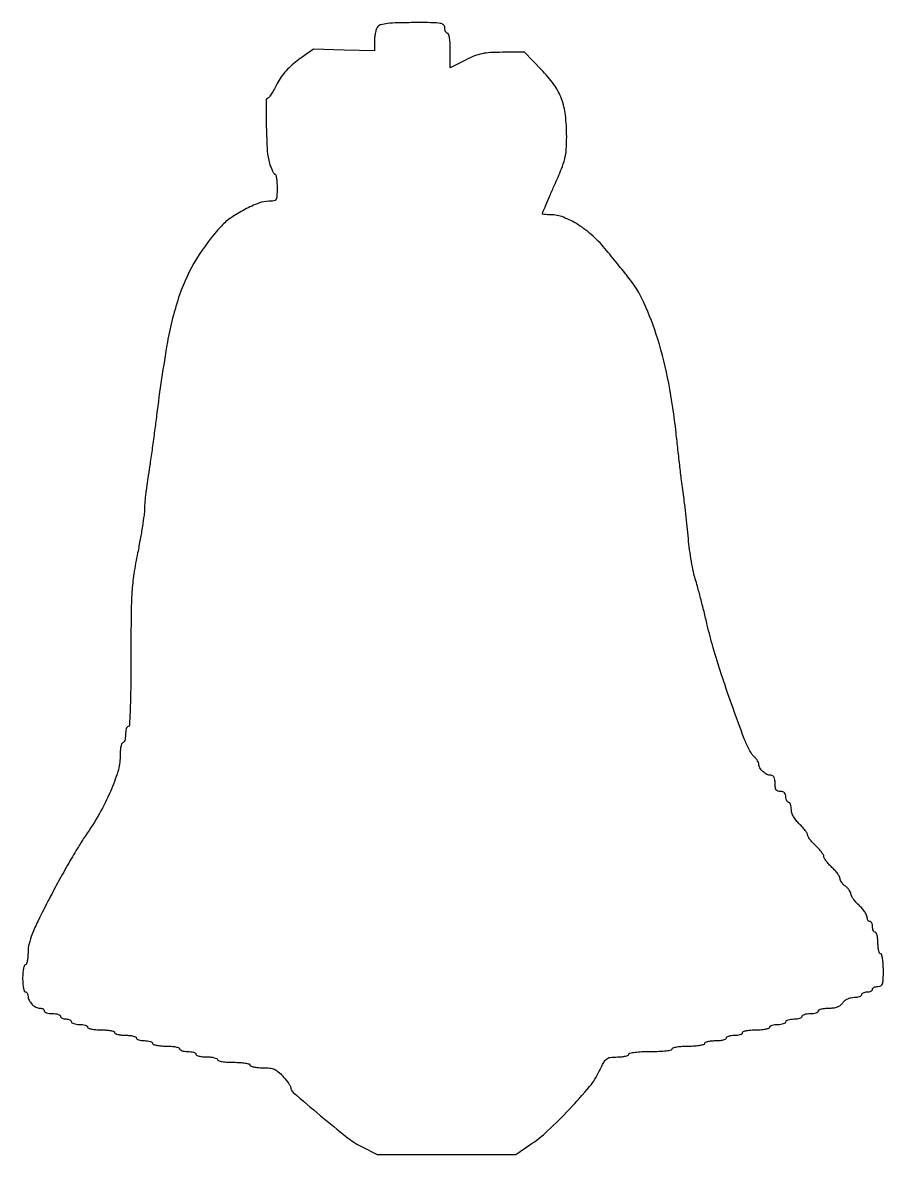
# Model space of a CAD drawing. Extents: x 0 to 318, y 0 to 418.
import ezdxf

# ---------------------------------------------------------------- set-up
doc = ezdxf.new("R2010")
doc.units = 0

msp = doc.modelspace()

# ---------------------------------------------------------------- linework, layer by layer
msp.add_lwpolyline([(131.25, 416.504169, 0.091309), (130.768654, 415.700771, 0.03064), (130.367572, 414.387505, 0.029303), (130.092923, 412.848145, 0.029587), (130.001309, 411.292206), (130.002617, 407.5), (118.751309, 407.820027), (107.5, 408.140054), (102.092932, 404.320027, 0.024468), (99.538211, 402.3209, 0.03028), (97.377001, 400.210684, 0.031792), (95.574266, 397.950276, 0.032787), (94.092932, 395.50195, -0.00844), (93.045043, 393.562857, -0.011893), (92.041361, 391.873588, -0.00819), (91.154413, 390.508744, -0.140348), (90.75, 390.168617, 0.296582), (89.920778, 388.88558, 0.004384), (90.030258, 379.47639, 0.010348), (90.395822, 370.586155, 0.060255), (91.243479, 365.984251, 0.016205), (91.774824, 364.457564, 0.024479), (92.343913, 363.170374, 0.021569), (92.88415, 362.200829, 0.260489), (93.243479, 362, -0.348556), (93.541098, 361.763833, -0.019773), (93.777772, 360.53125, -0.02333), (93.945486, 358.916848, -0.014217), (94, 357, -0.0097), (93.937768, 353.792391, -0.12713), (93.598574, 352.662743, -0.222415), (92.814053, 352.139178, -0.037714), (90.971483, 352, 0.092387), (87.281869, 351.312386, 0.028154), (82.08339, 348.960928, 0.028955), (76.984612, 345.91162, 0.057511), (73.42441, 342.840535, 0.048365), (64.223292, 330.673357, 0.055234), (58.003709, 317.477935, 0.039481), (53.502931, 299.938065, 0.012266), (49.494121, 273, -0.002029), (48.750807, 267.190607, -0.00159), (47.898947, 260.895182, -0.001608), (47.069015, 255.043712, -0.003947), (46.411217, 250.749555, 0.005984), (45.870991, 247.124297, 0.005889), (45.414545, 243.467645, 0.005804), (45.089534, 240.254252, 0.022302), (45, 238.247934, -0.033033), (44.856816, 236.082991, -0.005608), (44.265625, 231.985707, -0.006103), (43.457114, 227.181279, -0.0054), (42.5, 222.197326, 0.012449), (41.108188, 214.354453, 0.02137), (40.392582, 207.754471, 0.013797), (40.077935, 199.40709, 0.002521), (40, 183.948947, -0.00271), (39.939612, 172.80888, -0.006919), (39.740366, 164.737237, -0.002513), (39.466159, 158.44405, -0.400058), (39, 158, 0.254951), (38.615738, 157.790443, 0.06271), (38.29375, 157.11875, 0.048861), (38.072766, 156.149251, 0.031626), (38, 155, -0.031626), (37.927234, 153.850749, -0.048861), (37.70625, 152.88125, -0.06271), (37.384262, 152.209557, -0.254951), (37, 152, 0.323266), (36.610085, 151.718489, 0.031067), (36.29375, 150.519853, 0.030306), (36.0722, 148.892638, 0.018684), (36, 146.961201, -0.074252), (35.166744, 141.381141, -0.028675), (32.448845, 134.022321, -0.026223), (28.364309, 125.85158, -0.021895), (23.212178, 117.629845, 0.014886), (20.591513, 113.575223, 0.005214), (17.061709, 107.600258, 0.005171), (13.313099, 100.942959, 0.006025), (9.893302, 94.538276, 0.004536), (5.692944, 86.255295, 0.020574), (3.490478, 81.311451, 0.035598), (2.368139, 77.768689, 0.058976), (2, 74.658431, -0.020225), (1.927745, 72.872899, -0.032653), (1.70625, 71.368414, -0.03509), (1.388935, 70.271555, -0.314559), (1, 70, 0.322437), (0.610183, 69.719449, 0.031449), (0.29375, 68.53125, 0.03053), (0.072205, 66.916554, 0.01883), (0, 65, 0.01883), (0.072205, 63.083446, 0.03053), (0.29375, 61.46875, 0.031449), (0.610183, 60.280551, 0.322437), (1, 60, -0.154765), (1.381386, 59.879052, -0.09778), (1.70625, 59.538393, -0.080164), (1.925485, 59.02945, -0.061768), (2, 58.428571, 0.121914), (2.371416, 56.927936, 0.075176), (3.456396, 55.456396, 0.075176), (4.927936, 54.371416, 0.121914), (6.428571, 54, -0.061768), (7.02945, 53.925485, -0.080164), (7.538393, 53.70625, -0.09778), (7.879052, 53.381386, -0.154765), (8, 53, 0.254951), (8.209557, 52.615738, 0.06271), (8.88125, 52.29375, 0.048861), (9.850749, 52.072766, 0.031626), (11, 52, -0.031626), (12.149251, 51.927234, -0.048861), (13.11875, 51.70625, -0.06271), (13.790443, 51.384262, -0.254951), (14, 51, 0.191087), (14.151477, 50.618118, 0.088204), (14.5875, 50.29375, 0.068025), (15.234582, 50.073693, 0.048028), (16, 50, -0.048028), (16.765418, 49.926307, -0.068025), (17.4125, 49.70625, -0.088204), (17.848523, 49.381882, -0.191087), (18, 49, 0.254951), (18.209557, 48.615738, 0.06271), (18.88125, 48.29375, 0.048861), (19.850749, 48.072766, 0.031626), (21, 48, -0.031626), (22.149251, 47.927234, -0.048861), (23.11875, 47.70625, -0.06271), (23.790443, 47.384262, -0.254951), (24, 47, 0.322437), (24.280551, 46.610183, 0.031449), (25.46875, 46.29375, 0.03053), (27.083446, 46.072205, 0.01883), (29, 46, -0.01883), (30.916554, 45.927795, -0.03053), (32.53125, 45.70625, -0.031449), (33.719449, 45.389817, -0.322437), (34, 45, 0.295869), (34.251055, 44.612873, 0.04382), (35.175, 44.29375, 0.037669), (36.467056, 44.07239, 0.023598), (38, 44, -0.023598), (39.532944, 43.92761, -0.037669), (40.825, 43.70625, -0.04382), (41.748945, 43.387127, -0.295869), (42, 43, 0.254951), (42.209557, 42.615738, 0.06271), (42.88125, 42.29375, 0.048861), (43.850749, 42.072766, 0.031626), (45, 42, -0.031626), (46.149251, 41.927234, -0.048861), (47.11875, 41.70625, -0.06271), (47.790443, 41.384262, -0.254951), (48, 41, 0.322437), (48.280551, 40.610183, 0.031449), (49.46875, 40.29375, 0.03053), (51.083446, 40.072205, 0.01883), (53, 40, -0.01883), (54.916554, 39.927795, -0.03053), (56.53125, 39.70625, -0.031449), (57.719449, 39.389817, -0.322437), (58, 39, 0.254951), (58.209557, 38.615738, 0.06271), (58.88125, 38.29375, 0.048861), (59.850749, 38.072766, 0.031626), (61, 38, -0.031626), (62.149251, 37.927234, -0.048861), (63.11875, 37.70625, -0.06271), (63.790443, 37.384262, -0.254951), (64, 37, 0.295869), (64.251055, 36.612873, 0.04382), (65.175, 36.29375, 0.037669), (66.467056, 36.07239, 0.023598), (68, 36, -0.023598), (69.532944, 35.92761, -0.037669), (70.825, 35.70625, -0.04382), (71.748945, 35.387127, -0.295869), (72, 35, 0.339565), (72.303225, 34.604992, 0.024068), (73.75, 34.291667, 0.025878), (75.683687, 34.071434, 0.015416), (78, 34, -0.015416), (80.316313, 33.928566, -0.025878), (82.25, 33.708333, -0.024068), (83.696775, 33.395008, -0.339565), (84, 33, 0.314617), (84.271621, 32.611059, 0.035063), (85.36911, 32.29375, 0.032637), (86.87436, 32.072255, 0.020215), (88.660801, 32, -0.025128), (91.269075, 31.868838, -0.075278), (92.993456, 31.427131, -0.079781), (94.453763, 30.511063, -0.030632), (96.160801, 28.819892, -0.011003), (97.248317, 27.546468, -0.015075), (98.165985, 26.350952, -0.011774), (98.867029, 25.328372, -0.145367), (99, 24.880675, 0.218332), (99.910632, 22.894656, 0.003132), (110.088587, 14.239853, 0.007731), (119.822764, 6.320285, 0.050049), (125.151715, 2.923415), (130.942967, 0), (156.552016, 0), (182.161065, 0), (187.43272, 3.499125, 0.041168), (193.954158, 8.647508, 0.016236), (202.065647, 16.720772, 0.015191), (209.461616, 25.070319, 0.063875), (213.051784, 30.709235, -0.012958), (214.677713, 33.947797, -0.104082), (215.744222, 35.217552, -0.136595), (217.113371, 35.785555, -0.028031), (219.75, 35.95901, 0.022186), (221.378823, 36.047068, 0.035473), (222.751563, 36.281709, 0.039907), (223.741146, 36.609625, 0.301422), (224, 37, -0.358912), (224.340974, 37.413821, -0.01702), (226.25, 37.71875, -0.020476), (228.801826, 37.932089, -0.010616), (232, 38, 0.010616), (235.198174, 38.067911, 0.020476), (237.75, 38.28125, 0.01702), (239.659026, 38.586179, 0.358912), (240, 39, -0.339565), (240.303225, 39.395008, -0.024068), (241.75, 39.708333, -0.025878), (243.683687, 39.928566, -0.015416), (246, 40, 0.015416), (248.316313, 40.071434, 0.025878), (250.25, 40.291667, 0.024068), (251.696775, 40.604992, 0.339565), (252, 41, -0.295869), (252.251055, 41.387127, -0.04382), (253.175, 41.70625, -0.037669), (254.467056, 41.92761, -0.023598), (256, 42, 0.023598), (257.532944, 42.07239, 0.037669), (258.825, 42.29375, 0.04382), (259.748945, 42.612873, 0.295869), (260, 43, -0.254951), (260.209557, 43.384262, -0.06271), (260.88125, 43.70625, -0.048861), (261.850749, 43.927234, -0.031626), (263, 44, 0.031626), (264.149251, 44.072766, 0.048861), (265.11875, 44.29375, 0.06271), (265.790443, 44.615738, 0.254951), (266, 45, -0.322437), (266.280551, 45.389817, -0.031449), (267.46875, 45.70625, -0.03053), (269.083446, 45.927795, -0.01883), (271, 46, 0.01883), (272.916554, 46.072205, 0.03053), (274.53125, 46.29375, 0.031449), (275.719449, 46.610183, 0.322437), (276, 47, -0.254951), (276.209557, 47.384262, -0.06271), (276.88125, 47.70625, -0.048861), (277.850749, 47.927234, -0.031626), (279, 48, 0.031626), (280.149251, 48.072766, 0.048861), (281.11875, 48.29375, 0.06271), (281.790443, 48.615738, 0.254951), (282, 49, -0.254951), (282.209557, 49.384262, -0.06271), (282.88125, 49.70625, -0.048861), (283.850749, 49.927234, -0.031626), (285, 50, 0.031626), (286.149251, 50.072766, 0.048861), (287.11875, 50.29375, 0.06271), (287.790443, 50.615738, 0.254951), (288, 51, -0.254951), (288.209557, 51.384262, -0.06271), (288.88125, 51.70625, -0.048861), (289.850749, 51.927234, -0.031626), (291, 52, 0.031626), (292.149251, 52.072766, 0.048861), (293.11875, 52.29375, 0.06271), (293.790443, 52.615738, 0.254951), (294, 53, -0.28833), (294.243087, 53.386498, -0.047349), (295.110152, 53.70625, -0.039698), (296.330991, 53.92755, -0.024997), (297.779241, 54, 0.032522), (299.575259, 54.116944, 0.059018), (301.000164, 54.477659, 0.070659), (302.120954, 55.100065, 0.074705), (303, 56, -0.071939), (303.772663, 56.799784, -0.054179), (304.815796, 57.440426, -0.052617), (306.007617, 57.858496, -0.058124), (307.220759, 58, 0.034201), (308.28529, 58.072901, 0.052207), (309.183598, 58.29375, 0.067924), (309.801694, 58.616345, 0.243162), (310, 59, -0.191087), (310.151477, 59.381882, -0.088204), (310.5875, 59.70625, -0.068025), (311.234582, 59.926307, -0.048028), (312, 60, 0.048028), (312.765418, 60.073693, 0.068025), (313.4125, 60.29375, 0.088204), (313.848523, 60.618118, 0.191087), (314, 61, -0.191087), (314.151477, 61.381882, -0.088204), (314.5875, 61.70625, -0.068025), (315.234582, 61.926307, -0.048028), (316, 62, 0.12648), (317.060666, 62.272668, 0.188641), (317.666667, 63, 0.072107), (317.94129, 64.528387, 0.008455), (318, 68, 0.015416), (317.928566, 70.316313, 0.025878), (317.708333, 72.25, 0.024068), (317.395008, 73.696775, 0.339565), (317, 74, -0.295869), (316.612873, 74.251055, -0.04382), (316.29375, 75.175, -0.037669), (316.07239, 76.467056, -0.023598), (316, 78, 0.023598), (315.92761, 79.532944, 0.037669), (315.70625, 80.825, 0.04382), (315.387127, 81.748945, 0.295869), (315, 82, -0.191087), (314.618118, 82.151477, -0.088204), (314.29375, 82.5875, -0.068025), (314.073693, 83.234582, -0.048028), (314, 84, 0.048028), (313.926307, 84.765418, 0.068025), (313.70625, 85.4125, 0.088204), (313.381882, 85.848523, 0.191087), (313, 86, -0.157245), (312.618598, 86.122988, -0.097302), (312.29375, 86.469645, -0.079313), (312.074449, 86.987407, -0.060662), (312, 87.59879, 0.11967), (311.806008, 88.397713, 0.030479), (311.11875, 89.551147, 0.029295), (310.14827, 90.809723, 0.026005), (309, 92, -0.022526), (307.851562, 93.174, -0.026729), (306.88125, 94.384005, -0.027097), (306.186019, 95.472788, -0.129236), (306, 96.180451, 0.11021), (305.85928, 96.811118, 0.044503), (305.4125, 97.577131, 0.041233), (304.765221, 98.346572, 0.041141), (304, 99, -0.041141), (303.234779, 99.653428, -0.041233), (302.5875, 100.422869, -0.044503), (302.14072, 101.188882, -0.11021), (302, 101.819549, 0.129236), (301.813981, 102.527212, 0.027097), (301.11875, 103.615995, 0.026729), (300.148438, 104.826, 0.022526), (299, 106, -0.019649), (297.851395, 107.16074, -0.024342), (296.88125, 108.330998, -0.023816), (296.177485, 109.368844, -0.137928), (296, 110, 0.137928), (295.822515, 110.631156, 0.023816), (295.11875, 111.669002, 0.024342), (294.148605, 112.83926, 0.019649), (293, 114, -0.019649), (291.851395, 115.16074, -0.024342), (290.88125, 116.330998, -0.023816), (290.177485, 117.368844, -0.137928), (290, 118, 0.137928), (289.822515, 118.631156, 0.023816), (289.11875, 119.669002, 0.024342), (288.148605, 120.83926, 0.019649), (287, 122, -0.03528), (285.760657, 123.333263, -0.04287), (284.808185, 124.747563, -0.047807), (284.201085, 126.138809, -0.079145), (284, 127.40121, 0.036641), (283.926967, 128.396484, 0.055264), (283.70625, 129.236605, 0.072439), (283.383183, 129.811531, 0.232618), (283, 130, -0.191087), (282.618118, 130.151477, -0.088204), (282.29375, 130.5875, -0.068025), (282.073693, 131.234582, -0.048028), (282, 132, 0.072254), (281.873159, 132.873159, 0.124864), (281.5, 133.5, 0.124864), (280.873159, 133.873159, 0.072254), (280, 134, -0.081208), (279.024683, 134.159458, -0.166173), (278.416667, 134.625, -0.116834), (278.092253, 135.499083, -0.030703), (278, 137, 0.032975), (277.910638, 138.35353, 0.087891), (277.619048, 139.272727, 0.135296), (277.122618, 139.804038, 0.138467), (276.428571, 140, -0.120694), (275.002814, 140.349249, -0.065521), (273.516644, 141.390857, -0.066482), (272.378114, 142.753967, -0.141711), (272, 144.061276, 0.103192), (271.880246, 144.635343, 0.035982), (271.485937, 145.386776, 0.033913), (270.919686, 146.174971, 0.033515), (270.25, 146.882705, -0.062882), (269.451597, 147.832164, -0.017804), (268.460186, 149.493669, -0.017641), (267.464876, 151.467204, -0.017804), (266.614462, 153.5, -0.004403), (261.8926, 166.363194, -0.00702), (258.108083, 177.449419, -0.008175), (255.142226, 187.085778, -0.012685), (252.932152, 195.5, 0.002983), (251.731508, 200.460937, 0.002918), (250.463144, 205.44375, 0.002873), (249.299277, 209.804159, 0.010987), (248.499047, 212.5, -0.026789), (247.817725, 215.092835, -0.00882), (247.089348, 218.96875, -0.008757), (246.431345, 223.304739, -0.009811), (245.953253, 227.5, 0.0028), (245.520145, 231.840676, 0.002095), (244.996099, 236.61875, 0.002117), (244.464621, 241.114763, 0.004838), (244.016622, 244.5, -0.004604), (243.528288, 248.176813, -0.001339), (242.843326, 253.85, -0.001346), (242.106179, 260.243775, -0.001439), (241.420185, 266.5, 0.020622), (238.696197, 284.824278, 0.027666), (234.638121, 301.115216, 0.031357), (229.543132, 314.563695, 0.065133), (223.642548, 324.08237, -0.000592), (222.457549, 325.536358, -0.00013), (220.425011, 328.037633, -0.000135), (218.07637, 330.931042, -0.00013), (215.697914, 333.86436, 0.037854), (210.731018, 339.12454, 0.043095), (205.226237, 343.328955, 0.047814), (199.782745, 346.097954, 0.094029), (195.028517, 347, -0.011501), (193.867392, 347.026712, -0.018979), (192.889627, 347.108994, -0.013564), (192.123109, 347.224086, -0.363509), (192, 347.371045, -0.100984), (192.057139, 347.651068, -0.000404), (193.321875, 350.61448, -0.002019), (194.774958, 353.974028, -0.001267), (196.5, 357.891486, 0.008114), (199.066644, 363.943534, 0.034816), (200.280351, 367.664852, 0.043576), (200.830825, 371.10716, 0.017871), (201, 375.83894, 0.028784), (200.537722, 383.862286, 0.061646), (199.076362, 389.879742, 0.065851), (196.267422, 395.109528, 0.037194), (191.629799, 400.629456), (185.413968, 407), (177.347905, 407, 0.012812), (172.800661, 406.883462, 0.038377), (169.719103, 406.486976, 0.044093), (166.97441, 405.659534, 0.021562), (163.640921, 404.154661), (158, 401.309321), (158, 407.654661, 0.014313), (157.929324, 410.123085, 0.024771), (157.710601, 412.163665, 0.022629), (157.39889, 413.689144, 0.343638), (157, 414, -0.191087), (156.618118, 414.151477, -0.088204), (156.29375, 414.5875, -0.068025), (156.073693, 415.234582, -0.048028), (156, 416, 0.209365), (155.518677, 417.099097, 0.145977), (154.286005, 417.702708, 0.039138), (151.560799, 417.940984, 0.003053), (144.25, 417.961963, 0.005756), (138.437128, 417.876217, 0.021355), (134.781493, 417.623699, 0.031729), (132.407063, 417.203613, 0.153783)], format="xyb", close=True)

doc.saveas('drawing.dxf')
